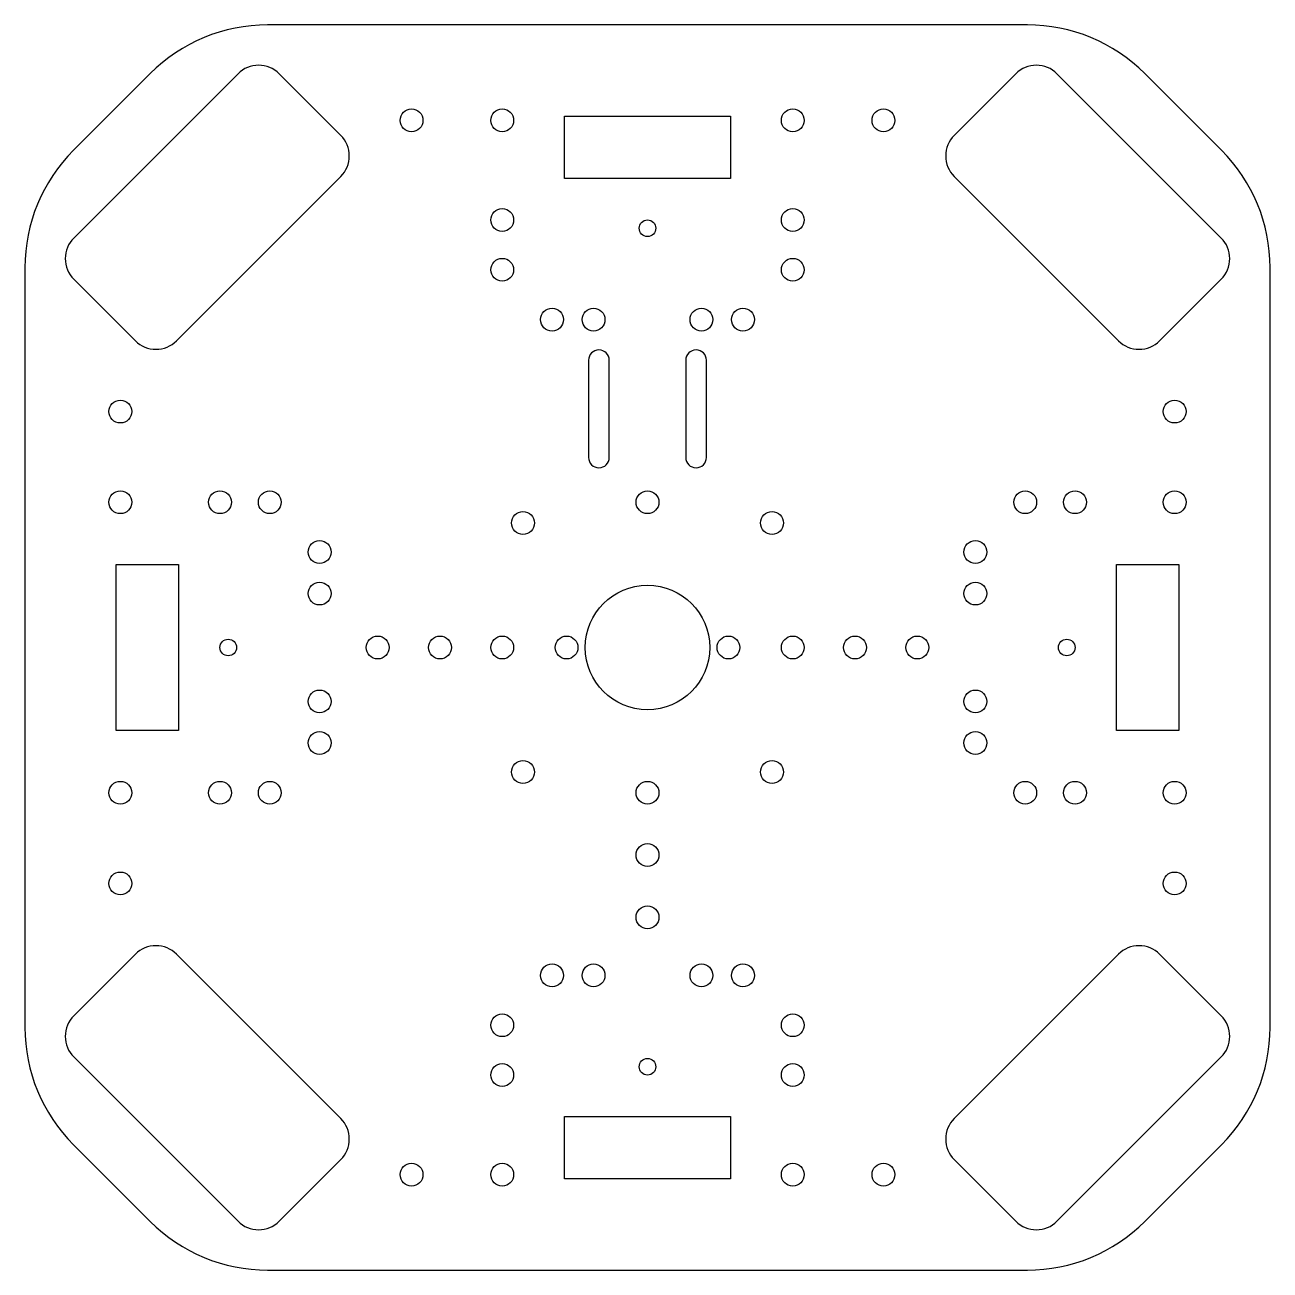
# Model space of a CAD drawing. Header units: millimetres. Extents: x -150 to 150, y -150 to 150.
import ezdxf

# ---------------------------------------------------------------- set-up
doc = ezdxf.new("R2010")
doc.units = ezdxf.units.MM
doc.layers.get('0').update_dxf_attribs({"linetype": 'CONTINUOUS'})

msp = doc.modelspace()

# ---------------------------------------------------------------- linework, layer by layer
for points in [[(91.53, -150, 0.198912), (119.81, -138.28), (138.28, -119.81, 0.198912), (150, -91.53), (150, 91.53, 0.198912), (138.28, 119.81), (119.81, 138.28, 0.198912), (91.53, 150), (-91.53, 150, 0.198912), (-119.81, 138.28), (-138.28, 119.81, 0.198912), (-150, 91.53), (-150, -91.53, 0.198912), (-138.28, -119.81), (-119.81, -138.28, 0.198912), (-91.53, -150)], [(-73.89, 113.49, 0.414214), (-73.89, 123.39), (-88.74, 138.24, 0.414214), (-98.64, 138.24), (-138.24, 98.64, 0.414214), (-138.24, 88.74), (-123.39, 73.89, 0.414214), (-113.49, 73.89)], [(113.49, 73.89, 0.414214), (123.39, 73.89), (138.24, 88.74, 0.414214), (138.24, 98.64), (98.64, 138.24, 0.414214), (88.74, 138.24), (73.89, 123.39, 0.414214), (73.89, 113.49)], [(-14.2, 45.8, 1), (-9.2, 45.8), (-9.2, 69.2, 1), (-14.2, 69.2)], [(9.2, 45.8, 1), (14.2, 45.8), (14.2, 69.2, 1), (9.2, 69.2)], [(-113.49, -73.89, 0.414214), (-123.39, -73.89), (-138.24, -88.74, 0.414214), (-138.24, -98.64), (-98.64, -138.24, 0.414214), (-88.74, -138.24), (-73.89, -123.39, 0.414214), (-73.89, -113.49)], [(73.89, -113.49, 0.414214), (73.89, -123.39), (88.74, -138.24, 0.414214), (98.64, -138.24), (138.24, -98.64, 0.414214), (138.24, -88.74), (123.39, -73.89, 0.414214), (113.49, -73.89)]]:
    msp.add_lwpolyline(points, format="xyb", close=True)
for points in [[(-20, 128), (20, 128), (20, 113), (-20, 113)], [(-128, -20), (-128, 20), (-113, 20), (-113, -20)], [(113, 20), (128, 20), (128, -20), (113, -20)], [(20, -128), (-20, -128), (-20, -113), (20, -113)]]:
    msp.add_lwpolyline(points, close=True)
for centre, radius in [((-56.85, 127), 2.75), ((-35, 127), 2.75), ((35, 127), 2.75), ((56.85, 127), 2.75), ((-35, 103), 2.75), ((35, 103), 2.75), ((0, 101), 2), ((-35, 91), 2.75), ((35, 91), 2.75), ((-23, 79), 2.75), ((-13, 79), 2.75), ((13, 79), 2.75), ((23, 79), 2.75), ((-127, 56.85), 2.75), ((127, 56.85), 2.75), ((-127, 35), 2.75), ((-103, 35), 2.75), ((-91, 35), 2.75), ((0, 35), 2.75), ((91, 35), 2.75), ((103, 35), 2.75), ((127, 35), 2.75), ((-30, 30), 2.75), ((30, 30), 2.75), ((-79, 23), 2.75), ((79, 23), 2.75), ((-79, 13), 2.75), ((0, 0), 15), ((79, 13), 2.75), ((-101, 0), 2), ((-65, 0), 2.75), ((-50, 0), 2.75), ((-35, 0), 2.75), ((-19.5, 0), 2.75), ((19.5, 0), 2.75), ((35, 0), 2.75), ((50, 0), 2.75), ((65, 0), 2.75), ((101, 0), 2), ((-79, -13), 2.75), ((79, -13), 2.75), ((-79, -23), 2.75), ((79, -23), 2.75), ((-30, -30), 2.75), ((30, -30), 2.75), ((-127, -35), 2.75), ((-103, -35), 2.75), ((-91, -35), 2.75), ((0, -35), 2.75), ((91, -35), 2.75), ((103, -35), 2.75), ((127, -35), 2.75), ((0, -50), 2.75), ((-127, -56.85), 2.75), ((127, -56.85), 2.75), ((0, -65), 2.75), ((-23, -79), 2.75), ((-13, -79), 2.75), ((13, -79), 2.75), ((23, -79), 2.75), ((-35, -91), 2.75), ((35, -91), 2.75), ((-35, -103), 2.75), ((0, -101), 2), ((35, -103), 2.75), ((-56.85, -127), 2.75), ((-35, -127), 2.75), ((35, -127), 2.75), ((56.85, -127), 2.75)]:
    msp.add_circle(centre, radius)

doc.saveas('drawing.dxf')
